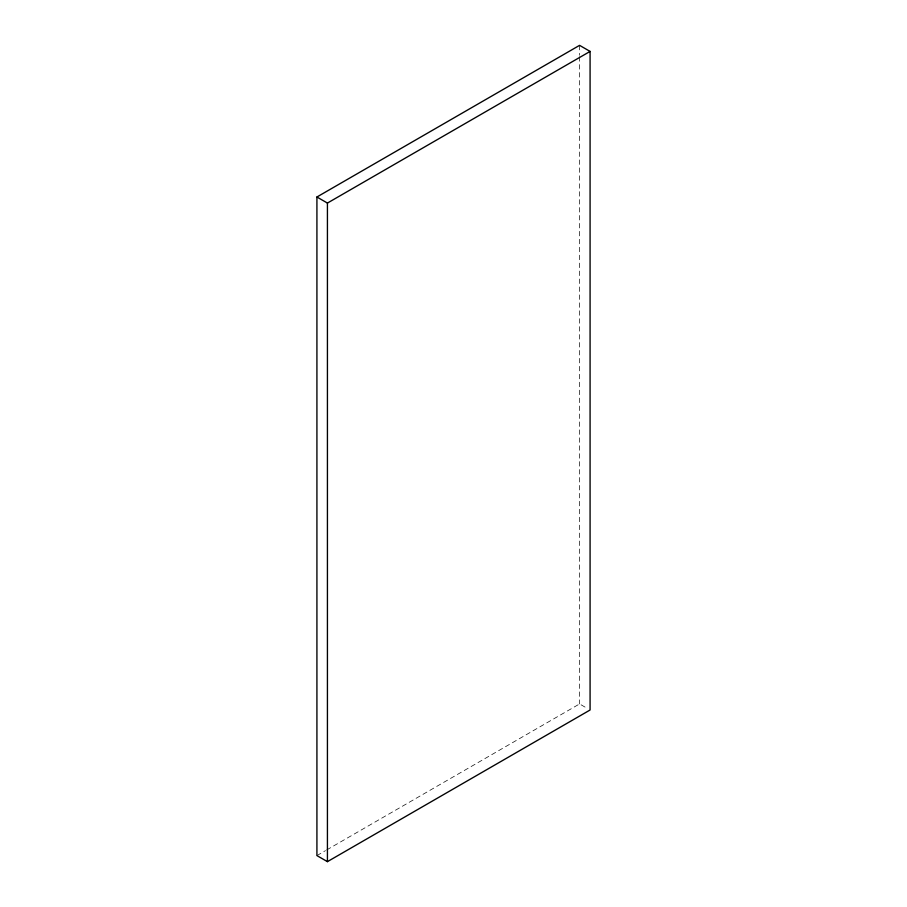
<?xml version="1.0" encoding="UTF-8"?>
<svg xmlns="http://www.w3.org/2000/svg" width="907" height="907" viewBox="0 0 907 907"><rect width="100%" height="100%" fill="white"/><g stroke="black" fill="none" stroke-linecap="round" stroke-linejoin="round"><path stroke-width="0.68" stroke-dasharray="4.54 3.4" d="M316.917 855.584L325.466 850.641M326.69 849.938L579.573 703.934L587.747 708.65M579.573 45.35L579.573 55.259M579.573 56.676L579.573 703.934"/><path stroke-width="1.36" d="M316.917 197L579.573 45.35L590.083 51.416L590.083 710L327.427 861.65L316.917 855.584L316.917 197L327.427 203.066L590.083 51.416M327.427 203.066L327.427 861.65"/></g></svg>
